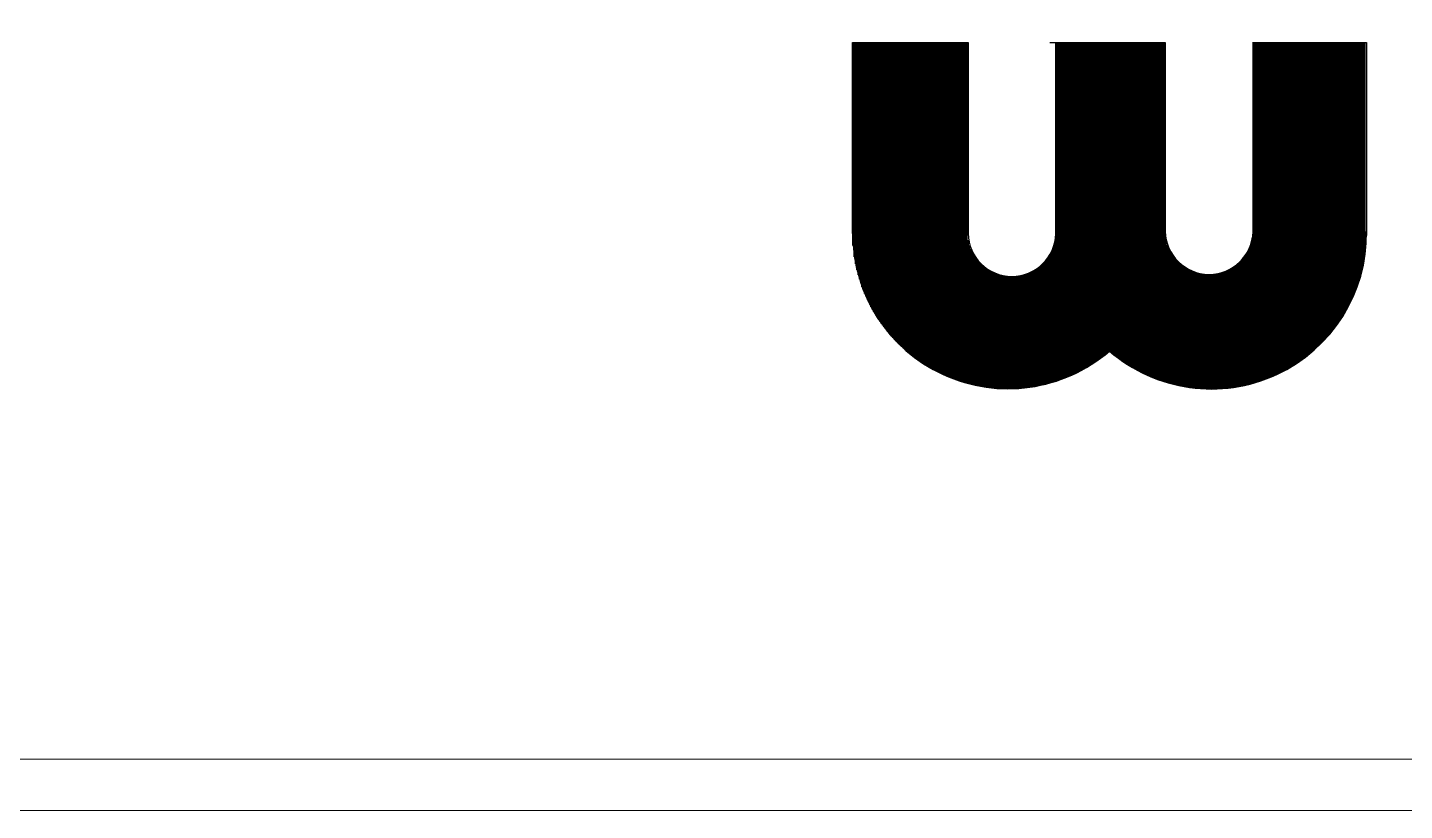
# Model space of a CAD drawing. Header units: millimetres. Extents: x 107 to 2900, y 85 to 3996.
# Drawn here: x 2479.72 to 2497.1, y 118.78 to 128.66 of the extents above; entities that cross this region are included whole.
import ezdxf

# ---------------------------------------------------------------- set-up
doc = ezdxf.new("R2010")
doc.units = ezdxf.units.MM
doc.layers.add('70', color=7, linetype='Continuous')

# ---------------------------------------------------------------- blocks, each defined once
blk = doc.blocks.new('abcd')
at = {"color": 5}
for p, q in [((7151, 442.2), (7151, 590.9)), ((7151, 590.9), (7240.9, 590.9)), ((7151.3, 432.7), (7151.3, 590.9)), ((7151.3, 432.7), (7151.3, 590.9)), ((7152.3, 424), (7152.3, 590.9)), ((7153.3, 418.4), (7153.3, 590.9)), ((7154.3, 413.9), (7154.3, 590.9)), ((7155.3, 410), (7155.3, 590.9)), ((7156.3, 406.6), (7156.3, 590.9)), ((7157.3, 403.5), (7157.3, 590.9)), ((7158.3, 400.6), (7158.3, 590.9)), ((7159.3, 398), (7159.3, 590.9)), ((7160.3, 395.5), (7160.3, 590.9)), ((7161.3, 393.2), (7161.3, 590.9)), ((7162.3, 391), (7162.3, 590.9)), ((7163.3, 388.9), (7163.3, 590.9)), ((7164.3, 386.9), (7164.3, 590.9)), ((7165.3, 385), (7165.3, 590.9)), ((7166.3, 383.2), (7166.3, 590.9)), ((7167.3, 381.4), (7167.3, 590.9)), ((7168.3, 379.8), (7168.3, 590.9)), ((7169.3, 378.1), (7169.3, 590.9)), ((7170.3, 376.5), (7170.3, 590.9)), ((7171.3, 375), (7171.3, 590.9)), ((7172.3, 373.6), (7172.3, 590.9)), ((7172.3, 373.6), (7172.3, 590.9)), ((7173.3, 372.1), (7173.3, 590.9)), ((7173.3, 372.1), (7173.3, 590.9)), ((7174.3, 370.7), (7174.3, 590.9)), ((7175.3, 369.4), (7175.3, 590.9)), ((7176.3, 368.1), (7176.3, 590.9)), ((7177.3, 366.8), (7177.3, 590.9)), ((7178.3, 365.6), (7178.3, 590.9)), ((7179.3, 364.4), (7179.3, 590.9)), ((7180.3, 363.2), (7180.3, 590.9)), ((7181.3, 362), (7181.3, 590.9)), ((7182.3, 360.9), (7182.3, 590.9)), ((7183.3, 359.8), (7183.3, 590.9)), ((7184.3, 358.8), (7184.3, 590.9)), ((7185.3, 357.7), (7185.3, 590.9)), ((7186.3, 356.7), (7186.3, 590.9)), ((7187.3, 355.7), (7187.3, 590.9)), ((7188.3, 354.8), (7188.3, 590.9)), ((7189.3, 353.8), (7189.3, 590.9)), ((7190.3, 352.9), (7190.3, 590.9)), ((7191.3, 352), (7191.3, 590.9)), ((7192.3, 351.1), (7192.3, 590.9)), ((7193.3, 350.2), (7193.3, 590.9)), ((7194.3, 349.4), (7194.3, 590.9)), ((7195.3, 348.6), (7195.3, 590.9)), ((7196.3, 347.8), (7196.3, 590.9)), ((7197.3, 347), (7197.3, 590.9)), ((7198.3, 346.2), (7198.3, 590.9)), ((7199.3, 345.4), (7199.3, 590.9)), ((7200.3, 344.7), (7200.3, 590.9)), ((7201.3, 344), (7201.3, 590.9)), ((7202.3, 343.3), (7202.3, 590.9)), ((7203.3, 342.6), (7203.3, 590.9)), ((7204.3, 341.9), (7204.3, 590.9)), ((7205.3, 341.2), (7205.3, 590.9)), ((7206.3, 340.6), (7206.3, 590.9)), ((7207.3, 339.9), (7207.3, 590.9)), ((7208.3, 339.3), (7208.3, 590.9)), ((7209.3, 338.7), (7209.3, 590.9)), ((7210.3, 338.1), (7210.3, 590.9)), ((7211.3, 337.5), (7211.3, 590.9)), ((7212.3, 336.9), (7212.3, 590.9)), ((7213.3, 336.3), (7213.3, 590.9)), ((7214.3, 335.8), (7214.3, 590.9)), ((7215.3, 335.3), (7215.3, 590.9)), ((7216.3, 334.8), (7216.3, 590.9)), ((7217.3, 334.2), (7217.3, 590.9)), ((7218.3, 333.7), (7218.3, 590.9)), ((7219.3, 333.3), (7219.3, 590.9)), ((7220.3, 332.8), (7220.3, 590.9)), ((7221.3, 332.3), (7221.3, 590.9)), ((7222.3, 331.9), (7222.3, 590.9)), ((7223.3, 331.4), (7223.3, 590.9)), ((7224.3, 331), (7224.3, 590.9)), ((7225.3, 330.6), (7225.3, 590.9)), ((7226.3, 330.1), (7226.3, 590.9)), ((7227.3, 329.7), (7227.3, 590.9)), ((7228.3, 329.3), (7228.3, 590.9)), ((7229.3, 329), (7229.3, 590.9)), ((7230.3, 328.6), (7230.3, 590.9)), ((7231.3, 328.2), (7231.3, 590.9)), ((7232.3, 327.9), (7232.3, 590.9)), ((7233.3, 327.5), (7233.3, 590.9)), ((7234.3, 327.2), (7234.3, 590.9)), ((7235.3, 326.9), (7235.3, 590.9)), ((7236.3, 326.6), (7236.3, 590.9)), ((7237.3, 326.3), (7237.3, 590.9)), ((7237.3, 326.3), (7237.3, 590.9)), ((7238.3, 326), (7238.3, 590.9)), ((7238.3, 326), (7238.3, 590.9)), ((7239.3, 325.7), (7239.3, 590.9)), ((7240.3, 325.4), (7240.3, 590.9)), ((7240.9, 590.9), (7240.9, 442.2)), ((7304.6, 590.9), (7394.5, 590.9)), ((7309.3, 327.1), (7309.3, 590.9)), ((7310.3, 327.4), (7310.3, 590.9)), ((7311.3, 327.8), (7311.3, 590.9)), ((7312.3, 328.1), (7312.3, 590.9)), ((7313.3, 328.5), (7313.3, 590.9)), ((7314.3, 328.8), (7314.3, 590.9)), ((7315.3, 329.2), (7315.3, 590.9)), ((7316.3, 329.6), (7316.3, 590.9)), ((7317.3, 330), (7317.3, 590.9)), ((7318.3, 330.4), (7318.3, 590.9)), ((7319.3, 330.8), (7319.3, 590.9)), ((7320.3, 331.3), (7320.3, 590.9)), ((7321.3, 331.7), (7321.3, 590.9)), ((7322.3, 332.2), (7322.3, 590.9)), ((7323.3, 332.6), (7323.3, 590.9)), ((7324.3, 333.1), (7324.3, 590.9)), ((7324.3, 333.1), (7324.3, 590.9)), ((7325.3, 333.6), (7325.3, 590.9)), ((7325.3, 333.6), (7325.3, 590.9)), ((7326.3, 334.1), (7326.3, 590.9)), ((7327.3, 334.6), (7327.3, 590.9)), ((7328.3, 335.1), (7328.3, 590.9)), ((7329.3, 335.6), (7329.3, 590.9)), ((7330.3, 336.2), (7330.3, 590.9)), ((7331.3, 336.7), (7331.3, 590.9)), ((7332.3, 337.3), (7332.3, 590.9)), ((7333.3, 337.9), (7333.3, 590.9)), ((7334.3, 338.5), (7334.3, 590.9)), ((7335.3, 339.1), (7335.3, 590.9)), ((7336.3, 339.7), (7336.3, 590.9)), ((7337.3, 340.3), (7337.3, 590.9)), ((7338.3, 341), (7338.3, 590.9)), ((7339.3, 341.7), (7339.3, 590.9)), ((7340.3, 342.3), (7340.3, 590.9)), ((7341.3, 343), (7341.3, 590.9)), ((7342.3, 343.7), (7342.3, 590.9)), ((7343.3, 344.5), (7343.3, 590.9)), ((7344.3, 345.2), (7344.3, 590.9)), ((7345.3, 345.9), (7345.3, 590.9)), ((7346.3, 346.7), (7346.3, 590.9)), ((7346.3, 346.7), (7346.3, 590.9)), ((7347.3, 347.5), (7347.3, 590.9)), ((7347.3, 347.5), (7347.3, 590.9)), ((7348.3, 348.3), (7348.3, 590.9)), ((7349.3, 349.1), (7349.3, 590.9)), ((7350.3, 350), (7350.3, 590.9)), ((7351.3, 350.3), (7351.3, 590.9)), ((7352.3, 349.4), (7352.3, 590.9)), ((7353.3, 348.6), (7353.3, 590.9)), ((7354.3, 347.8), (7354.3, 590.9)), ((7355.3, 347), (7355.3, 590.9)), ((7356.3, 346.2), (7356.3, 590.9)), ((7357.3, 345.4), (7357.3, 590.9)), ((7358.3, 344.7), (7358.3, 590.9)), ((7359.3, 344), (7359.3, 590.9)), ((7360.3, 343.2), (7360.3, 590.9)), ((7361.3, 342.5), (7361.3, 590.9)), ((7362.3, 341.8), (7362.3, 590.9)), ((7363.3, 341.2), (7363.3, 590.9)), ((7364.3, 340.5), (7364.3, 590.9)), ((7365.3, 339.9), (7365.3, 590.9)), ((7366.3, 339.2), (7366.3, 590.9)), ((7367.3, 338.6), (7367.3, 590.9)), ((7368.3, 338), (7368.3, 590.9)), ((7369.3, 337.4), (7369.3, 590.9)), ((7370.3, 336.9), (7370.3, 590.9)), ((7371.3, 336.3), (7371.3, 590.9)), ((7372.3, 335.7), (7372.3, 590.9)), ((7373.3, 335.2), (7373.3, 590.9)), ((7374.3, 334.7), (7374.3, 590.9)), ((7375.3, 334.2), (7375.3, 590.9)), ((7376.3, 333.7), (7376.3, 590.9)), ((7377.3, 333.2), (7377.3, 590.9)), ((7378.3, 332.7), (7378.3, 590.9)), ((7379.3, 332.2), (7379.3, 590.9)), ((7380.3, 331.8), (7380.3, 590.9)), ((7381.3, 331.3), (7381.3, 590.9)), ((7382.3, 330.9), (7382.3, 590.9)), ((7383.3, 330.4), (7383.3, 590.9)), ((7384.3, 330), (7384.3, 590.9)), ((7385.3, 329.6), (7385.3, 590.9)), ((7386.3, 329.2), (7386.3, 590.9)), ((7387.3, 328.8), (7387.3, 590.9)), ((7388.3, 328.5), (7388.3, 590.9)), ((7389.3, 328.1), (7389.3, 590.9)), ((7390.3, 327.8), (7390.3, 590.9)), ((7391.3, 327.4), (7391.3, 590.9)), ((7392.3, 327.1), (7392.3, 590.9)), ((7393.3, 326.7), (7393.3, 590.9)), ((7394.3, 326.4), (7394.3, 590.9)), ((7394.5, 590.9), (7394.5, 443.8)), ((7463, 325.4), (7463, 591.1)), ((7463, 590.9), (7551.3, 590.9)), ((7463.3, 325.6), (7463.3, 590.9)), ((7464.3, 325.8), (7464.3, 590.9)), ((7465.3, 326.1), (7465.3, 590.9)), ((7466.3, 326.4), (7466.3, 590.9)), ((7467.3, 326.8), (7467.3, 590.9)), ((7468.3, 327.1), (7468.3, 590.9)), ((7469.3, 327.4), (7469.3, 590.9)), ((7470.3, 327.8), (7470.3, 590.9)), ((7471.3, 328.1), (7471.3, 590.9)), ((7472.3, 328.5), (7472.3, 590.9)), ((7473.3, 328.9), (7473.3, 590.9)), ((7474.3, 329.3), (7474.3, 590.9)), ((7475.3, 329.7), (7475.3, 590.9)), ((7476.3, 330.1), (7476.3, 590.9)), ((7477.3, 330.5), (7477.3, 590.9)), ((7478.3, 330.9), (7478.3, 590.9)), ((7479.3, 331.3), (7479.3, 590.9)), ((7480.3, 331.8), (7480.3, 590.9)), ((7481.3, 332.2), (7481.3, 590.9)), ((7482.3, 332.7), (7482.3, 590.9)), ((7483.3, 333.2), (7483.3, 590.9)), ((7484.3, 333.7), (7484.3, 590.9)), ((7485.3, 334.2), (7485.3, 590.9)), ((7486.3, 334.7), (7486.3, 590.9)), ((7487.3, 335.2), (7487.3, 590.9)), ((7488.3, 335.8), (7488.3, 590.9)), ((7489.3, 336.3), (7489.3, 590.9)), ((7490.3, 336.9), (7490.3, 590.9)), ((7491.3, 337.5), (7491.3, 590.9)), ((7492.3, 338.1), (7492.3, 590.9)), ((7493.3, 338.7), (7493.3, 590.9)), ((7494.3, 339.3), (7494.3, 590.9)), ((7495.3, 339.9), (7495.3, 590.9)), ((7496.3, 340.6), (7496.3, 590.9)), ((7497.3, 341.2), (7497.3, 590.9)), ((7498.3, 341.9), (7498.3, 590.9)), ((7499.3, 342.6), (7499.3, 590.9)), ((7500.3, 343.3), (7500.3, 590.9)), ((7501.3, 344), (7501.3, 590.9)), ((7502.3, 344.7), (7502.3, 590.9)), ((7503.3, 345.5), (7503.3, 590.9)), ((7504.3, 346.2), (7504.3, 590.9)), ((7505.3, 347), (7505.3, 590.9)), ((7506.3, 347.8), (7506.3, 590.9)), ((7507.3, 348.6), (7507.3, 590.9)), ((7508.3, 349.5), (7508.3, 590.9)), ((7509.3, 350.3), (7509.3, 590.9)), ((7510.3, 351.2), (7510.3, 590.9)), ((7511.3, 352.1), (7511.3, 590.9)), ((7512.3, 353), (7512.3, 590.9)), ((7513.3, 353.9), (7513.3, 590.9)), ((7513.3, 353.9), (7513.3, 590.9)), ((7514.3, 354.9), (7514.3, 590.9)), ((7514.3, 354.9), (7514.3, 590.9)), ((7515.3, 355.9), (7515.3, 590.9)), ((7516.3, 356.9), (7516.3, 590.9)), ((7517.3, 357.9), (7517.3, 590.9)), ((7518.3, 358.9), (7518.3, 590.9)), ((7519.3, 360), (7519.3, 590.9)), ((7520.3, 361.1), (7520.3, 590.9)), ((7521.3, 362.2), (7521.3, 590.9)), ((7522.3, 363.4), (7522.3, 590.9)), ((7523.3, 364.6), (7523.3, 590.9)), ((7524.3, 365.8), (7524.3, 590.9)), ((7525.3, 367), (7525.3, 590.9)), ((7526.3, 368.3), (7526.3, 590.9)), ((7527.3, 369.6), (7527.3, 590.9)), ((7528.3, 371), (7528.3, 590.9)), ((7529.3, 372.4), (7529.3, 590.9)), ((7530.3, 373.9), (7530.3, 590.9)), ((7531.3, 375.3), (7531.3, 590.9)), ((7532.3, 376.9), (7532.3, 590.9)), ((7533.3, 378.5), (7533.3, 590.9)), ((7534.3, 380.1), (7534.3, 590.9)), ((7535.3, 381.8), (7535.3, 590.9)), ((7535.3, 381.8), (7535.3, 590.9)), ((7536.3, 383.6), (7536.3, 590.9)), ((7536.3, 383.6), (7536.3, 590.9)), ((7537.3, 385.5), (7537.3, 590.9)), ((7538.3, 387.4), (7538.3, 590.9)), ((7539.3, 389.4), (7539.3, 590.9)), ((7540.3, 391.6), (7540.3, 590.9)), ((7541.3, 393.8), (7541.3, 590.9)), ((7542.3, 396.2), (7542.3, 590.9)), ((7543.3, 398.7), (7543.3, 590.9)), ((7544.3, 401.4), (7544.3, 590.9)), ((7545.3, 404.3), (7545.3, 590.9)), ((7546.3, 407.5), (7546.3, 590.9)), ((7547.3, 411.1), (7547.3, 590.9)), ((7548.3, 415.2), (7548.3, 590.9)), ((7549.3, 420), (7549.3, 590.9)), ((7550.3, 426.4), (7550.3, 590.9)), ((7551.3, 590.9), (7551.3, 440.5)), ((7309.3, 441.9), (7309.3, 589)), ((7241.3, 325.1), (7241.3, 437)), ((7242.3, 324.9), (7242.3, 432.8)), ((7243.3, 324.6), (7243.3, 430)), ((7306.3, 326.2), (7306.3, 429)), ((7307.3, 326.5), (7307.3, 431.5)), ((7308.3, 326.8), (7308.3, 434.9)), ((7395.3, 326.1), (7395.3, 436.7)), ((7396.3, 325.8), (7396.3, 433.3)), ((7397.3, 325.5), (7397.3, 430.7)), ((7459.3, 324.5), (7459.3, 429.3)), ((7460.3, 324.7), (7460.3, 431.5)), ((7461.3, 325), (7461.3, 434.3)), ((7462.3, 325.3), (7462.3, 438.4)), ((7244.3, 324.4), (7244.3, 427.8)), ((7245.3, 324.2), (7245.3, 425.9)), ((7246.3, 324), (7246.3, 424.2)), ((7247.3, 323.7), (7247.3, 422.8)), ((7248.3, 323.5), (7248.3, 421.5)), ((7249.3, 323.3), (7249.3, 420.3)), ((7250.3, 323.2), (7250.3, 419.2)), ((7299.3, 324.3), (7299.3, 418.7)), ((7300.3, 324.6), (7300.3, 419.8)), ((7301.3, 324.8), (7301.3, 420.9)), ((7302.3, 325.1), (7302.3, 422.2)), ((7303.3, 325.3), (7303.3, 423.6)), ((7304.3, 325.6), (7304.3, 425.1)), ((7305.3, 325.9), (7305.3, 426.9)), ((7398.3, 325.3), (7398.3, 428.6)), ((7399.3, 325), (7399.3, 426.9)), ((7400.3, 324.7), (7400.3, 425.3)), ((7401.3, 324.5), (7401.3, 423.9)), ((7402.3, 324.2), (7402.3, 422.6)), ((7403.3, 324), (7403.3, 421.5)), ((7404.3, 323.8), (7404.3, 420.4)), ((7405.3, 323.6), (7405.3, 419.5)), ((7406.3, 323.4), (7406.3, 418.6)), ((7451.3, 322.8), (7451.3, 418.9)), ((7452.3, 323), (7452.3, 419.8)), ((7453.3, 323.2), (7453.3, 420.8)), ((7454.3, 323.4), (7454.3, 421.9)), ((7455.3, 323.6), (7455.3, 423)), ((7456.3, 323.8), (7456.3, 424.3)), ((7457.3, 324), (7457.3, 425.8)), ((7458.3, 324.3), (7458.3, 427.4)), ((7251.3, 323), (7251.3, 418.2)), ((7252.3, 322.8), (7252.3, 417.3)), ((7253.3, 322.6), (7253.3, 416.4)), ((7254.3, 322.5), (7254.3, 415.6)), ((7255.3, 322.4), (7255.3, 414.8)), ((7256.3, 322.2), (7256.3, 414.2)), ((7257.3, 322.1), (7257.3, 413.6)), ((7258.3, 322), (7258.3, 413.1)), ((7259.3, 321.9), (7259.3, 412.6)), ((7259.3, 321.9), (7259.3, 412.6)), ((7260.3, 321.8), (7260.3, 412.1)), ((7260.3, 321.8), (7260.3, 412)), ((7261.3, 321.7), (7261.3, 411.5)), ((7262.3, 321.6), (7262.3, 411.1)), ((7263.3, 321.5), (7263.3, 410.7)), ((7264.3, 321.4), (7264.3, 410.4)), ((7265.3, 321.4), (7265.3, 410)), ((7266.3, 321.3), (7266.3, 409.8)), ((7267.3, 321.3), (7267.3, 409.5)), ((7268.3, 321.3), (7268.3, 409.3)), ((7269.3, 321.2), (7269.3, 409.1)), ((7270.3, 321.2), (7270.3, 409)), ((7271.3, 321.2), (7271.3, 408.8)), ((7272.3, 321.2), (7272.3, 408.7)), ((7273.3, 321.2), (7273.3, 408.7)), ((7274.3, 321.2), (7274.3, 408.6)), ((7275.3, 321.2), (7275.3, 408.6)), ((7276.3, 321.3), (7276.3, 408.7)), ((7277.3, 321.3), (7277.3, 408.7)), ((7278.3, 321.4), (7278.3, 408.8)), ((7279.3, 321.4), (7279.3, 408.9)), ((7280.3, 321.5), (7280.3, 409)), ((7281.3, 321.6), (7281.3, 409.2)), ((7282.3, 321.6), (7282.3, 409.4)), ((7283.3, 321.7), (7283.3, 409.7)), ((7284.3, 321.8), (7284.3, 409.9)), ((7285.3, 321.9), (7285.3, 410.2)), ((7286.3, 322), (7286.3, 410.5)), ((7287.3, 322.2), (7287.3, 410.9)), ((7288.3, 322.3), (7288.3, 411.3)), ((7289.3, 322.4), (7289.3, 411.8)), ((7290.3, 322.6), (7290.3, 412.2)), ((7291.3, 322.8), (7291.3, 412.8)), ((7292.3, 322.9), (7292.3, 413.3)), ((7293.3, 323.1), (7293.3, 413.9)), ((7294.3, 323.3), (7294.3, 414.6)), ((7295.3, 323.5), (7295.3, 415.3)), ((7296.3, 323.7), (7296.3, 416.1)), ((7297.3, 323.9), (7297.3, 416.9)), ((7298.3, 324.1), (7298.3, 417.8)), ((7407.3, 323.2), (7407.3, 417.7)), ((7408.3, 323), (7408.3, 417)), ((7409.3, 322.8), (7409.3, 416.3)), ((7410.3, 322.6), (7410.3, 415.6)), ((7411.3, 322.5), (7411.3, 415)), ((7411.3, 322.5), (7411.3, 415)), ((7412.3, 322.3), (7412.3, 414.4)), ((7412.3, 322.3), (7412.3, 414.4)), ((7413.3, 322.2), (7413.3, 413.9)), ((7414.3, 322), (7414.3, 413.4)), ((7415.3, 321.9), (7415.3, 413)), ((7416.3, 321.8), (7416.3, 412.6)), ((7417.3, 321.7), (7417.3, 412.2)), ((7418.3, 321.6), (7418.3, 411.9)), ((7419.3, 321.5), (7419.3, 411.6)), ((7420.3, 321.4), (7420.3, 411.3)), ((7421.3, 321.3), (7421.3, 411.1)), ((7422.3, 321.2), (7422.3, 410.9)), ((7423.3, 321.2), (7423.3, 410.7)), ((7424.3, 321.1), (7424.3, 410.5)), ((7425.3, 321.1), (7425.3, 410.4)), ((7426.3, 321), (7426.3, 410.3)), ((7427.3, 321), (7427.3, 410.3)), ((7428.3, 321), (7428.3, 410.3)), ((7429.3, 321), (7429.3, 410.3)), ((7430.3, 321), (7430.3, 410.3)), ((7431.3, 321), (7431.3, 410.4)), ((7432.3, 321), (7432.3, 410.5)), ((7433.3, 321), (7433.3, 410.6)), ((7433.3, 321), (7433.3, 410.6)), ((7434.3, 321), (7434.3, 410.7)), ((7434.3, 321), (7434.3, 410.7)), ((7435.3, 321.1), (7435.3, 410.9)), ((7436.3, 321.1), (7436.3, 411.1)), ((7437.3, 321.2), (7437.3, 411.4)), ((7438.3, 321.2), (7438.3, 411.7)), ((7439.3, 321.3), (7439.3, 412)), ((7440.3, 321.4), (7440.3, 412.3)), ((7441.3, 321.5), (7441.3, 412.7)), ((7442.3, 321.6), (7442.3, 413.1)), ((7443.3, 321.7), (7443.3, 413.6)), ((7444.3, 321.8), (7444.3, 414.1)), ((7445.3, 321.9), (7445.3, 414.6)), ((7446.3, 322), (7446.3, 415.2)), ((7447.3, 322.2), (7447.3, 415.8)), ((7448.3, 322.3), (7448.3, 416.5)), ((7449.3, 322.5), (7449.3, 417.2)), ((7450.3, 322.6), (7450.3, 418))]:
    blk.add_line(p, q, dxfattribs=at)
for centre, radius, start, end in [((7272, 442.2), 121, 180.0278, 310.7531), ((7275.1, 442.9), 34.2, 181.1296, 358.4755), ((7430.3, 442), 121, 229.0762, 0.7458), ((7428.7, 444.5), 34.2, 181.1296, 358.4755)]:
    blk.add_arc(centre, radius, start, end, dxfattribs=at)
blk = doc.blocks.new('abcde')
at = {"color": 0, "xscale": 0.09000000000000001, "yscale": 0.09000000000000001, "zscale": 0.09000000000000001}
blk.add_blockref('abcd', (6000.014, 65.078), dxfattribs=at)

msp = doc.modelspace()

# ---------------------------------------------------------------- linework, layer by layer
at = {"layer": '70', "color": 0, "lineweight": 13}
for points in [[(2797.308, 118.779), (1976.508, 118.779), (1976.508, 701.979), (2797.308, 701.979)], [(2796.66, 119.427), (1977.156, 119.427), (1977.156, 701.331), (2796.66, 701.331)]]:
    msp.add_lwpolyline(points, close=True, dxfattribs=at)

# ---------------------------------------------------------------- block references
at = {"color": 0, "xscale": 0.18, "yscale": 0.18, "zscale": 0.18}
msp.add_blockref('abcde', (1294.285, 107.182), dxfattribs=at)

doc.saveas('drawing.dxf')
